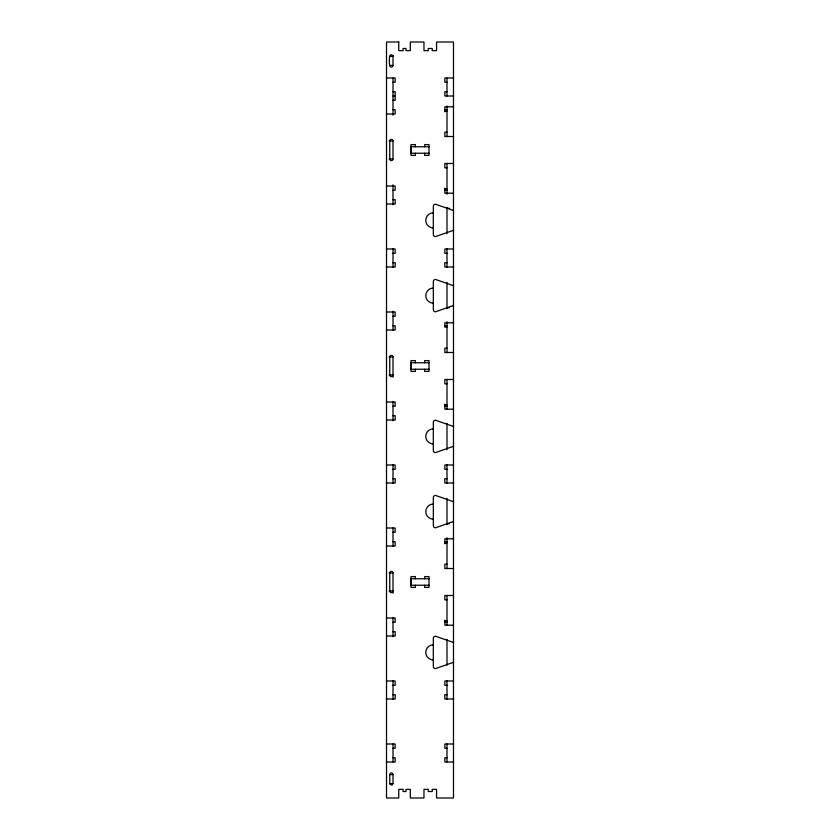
<?xml version="1.0" encoding="UTF-8"?>
<svg xmlns="http://www.w3.org/2000/svg" width="840" height="840" viewBox="0 0 840 840"><rect width="100%" height="100%" fill="white"/><g stroke="black" fill="none" stroke-linecap="round" stroke-linejoin="round"><path stroke-width="1.26" d="M389.76 56.396L393.005 56.396M393.005 56.133C388.332 50.305 389.245 64.407 389.76 65.404L393.005 65.404L393.005 55.325M386.516 78.005L395.157 78.005L395.157 82.32L393.005 82.32M453.485 78.005L444.843 78.005L444.843 82.32L446.995 82.32M393.005 91.675L395.157 91.675L395.157 100.317L393.005 100.317M446.995 91.675L444.843 91.675L444.843 96.002L453.485 96.002M393.005 96.002L395.157 96.002M453.485 106.796L444.843 106.796L444.843 111.836M393.005 109.683L395.157 109.683L395.157 113.998L386.516 113.998M444.843 109.683L446.995 109.683M444.843 111.121L446.995 111.121M446.995 132.185L444.843 132.185L444.843 136.5L453.485 136.5M389.109 141.005L393.005 141.005L393.005 159.002A1.617 1.617 0 0 1 391.377 160.619A1.617 1.617 0 0 1 389.76 159.002L389.76 141.005A1.617 1.617 0 0 1 391.377 139.377A1.617 1.617 0 0 1 393.005 141.005M428.999 146.759L411.002 146.759L411.002 153.237L428.999 153.237M389.109 159.002L393.005 159.002M453.485 163.496L444.843 163.496L444.843 167.822L446.995 167.822M386.516 185.997L395.157 185.997L395.157 190.323L393.005 190.323M444.843 188.885L446.995 188.885M444.843 190.323L446.995 190.323M453.485 193.2L444.843 193.2L444.843 188.16M393.005 199.678L395.157 199.678L395.157 204.005L386.516 204.005M446.995 208.32L449.589 208.32M386.516 248.997L395.157 248.997L395.157 253.323L393.005 253.323M453.485 248.997L444.843 248.997L444.843 253.323L446.995 253.323M393.005 262.678L395.157 262.678L395.157 267.005L386.516 267.005M446.995 262.678L444.843 262.678L444.843 267.005L453.485 267.005M446.995 307.681L449.589 307.681M386.516 311.997L395.157 311.997L395.157 316.323L393.005 316.323M453.485 322.802L444.843 322.802L444.843 327.117L446.995 327.117M393.005 325.679L395.157 325.679L395.157 330.005L386.516 330.005M444.843 325.679L446.995 325.679M446.995 348.18L444.843 348.18L444.843 352.495L453.485 352.495M389.109 357L393.005 357L393.005 377.16M428.999 362.764L411.002 362.764L411.002 369.243L428.999 369.243M389.109 374.997L393.005 374.997A1.617 1.617 0 0 1 391.377 376.625A1.617 1.617 0 0 1 389.76 374.997L389.76 357A1.617 1.617 0 0 1 391.377 355.383A1.617 1.617 0 0 1 393.005 357M453.485 379.502L444.843 379.502L444.843 383.817L446.995 383.817M386.516 402.003L395.157 402.003L395.157 406.319L393.005 406.319M444.843 404.88L446.995 404.88M444.843 406.319L446.995 406.319M453.485 409.195L444.843 409.195L444.843 404.156M393.005 415.685L395.157 415.685L395.157 420L386.516 420M386.516 465.003L395.157 465.003L395.157 469.319L393.005 469.319M453.485 465.003L444.843 465.003L444.843 469.319L446.995 469.319M393.005 478.685L395.157 478.685L395.157 483L386.516 483M446.995 478.685L444.843 478.685L444.843 483L453.485 483M446.995 523.677L449.589 523.677M386.516 528.003L395.157 528.003L395.157 532.319L393.005 532.319M453.485 538.797L444.843 538.797L444.843 543.837M393.005 541.684L395.157 541.684L395.157 546L386.516 546M444.843 541.684L446.995 541.684M444.843 543.123L446.995 543.123M446.995 564.175L444.843 564.175L444.843 568.501L453.485 568.501M389.109 572.996L393.005 572.996L393.005 593.155M428.999 578.76L411.002 578.76L411.002 585.239L428.999 585.239M389.109 591.003L393.005 591.003A1.617 1.617 0 0 1 391.377 592.62A1.617 1.617 0 0 1 389.76 591.003L389.76 572.996A1.617 1.617 0 0 1 391.377 571.379A1.617 1.617 0 0 1 393.005 572.996M453.485 595.497L444.843 595.497L444.843 599.823L446.995 599.823M386.516 617.999L395.157 617.999L395.157 622.325L393.005 622.325M444.843 620.875L446.995 620.875M444.843 622.325L446.995 622.325M453.485 625.202L444.843 625.202L444.843 620.162M393.005 631.68L395.157 631.68L395.157 635.996L386.516 635.996M386.516 680.999L395.157 680.999L395.157 685.325L393.005 685.325M453.485 680.999L444.843 680.999L444.843 685.325L446.995 685.325M393.005 694.68L395.157 694.68L395.157 698.996L386.516 698.996M446.995 694.68L444.843 694.68L444.843 698.996L453.485 698.996M386.516 743.999L395.157 743.999L395.157 748.325L393.005 748.325M453.485 743.999L444.843 743.999L444.843 748.325L446.995 748.325M393.005 757.68L395.157 757.68L395.157 761.996L386.516 761.996M446.995 757.68L444.843 757.68L444.843 761.996L453.485 761.996M389.76 774.596L393.005 774.596L393.005 783.867L391.976 785.127L389.792 784.13L389.76 774.596A1.617 1.617 0 0 1 391.377 772.978A1.617 1.617 0 0 1 393.005 774.596M389.76 783.605L393.005 783.605M446.995 78.005L446.995 96.002M446.995 105.945L446.995 136.678M446.995 163.317L446.995 194.261M446.995 207.375L446.995 233.615M446.995 248.819L446.995 267.183M446.995 282.377L446.995 308.627M446.995 321.741L446.995 352.685M446.995 379.323L446.995 409.195M446.995 423.381L446.995 449.62M446.995 464.825L446.995 483.179M446.995 498.382L446.995 524.622M446.995 537.747L446.995 568.68M446.995 595.319L446.995 625.202M446.995 639.376L446.995 665.165M446.995 680.82L446.995 699.185M446.995 743.999L446.995 761.996M424.694 146.759L424.694 144.596L429.019 144.596L429.019 155.4L424.694 155.4L424.694 153.237M424.694 362.764L424.694 360.602L429.019 360.602L429.019 371.395L424.694 371.395L424.694 369.243M424.694 578.76L424.694 576.597L429.019 576.597L429.019 587.401L424.694 587.401L424.694 585.239M415.338 146.759L415.338 144.596L411.012 144.596L411.012 155.4L415.338 155.4L415.338 153.237M415.338 362.764L415.338 360.602L411.012 360.602L411.012 371.395L415.338 371.395L415.338 369.243M415.338 578.76L415.338 576.597L411.012 576.597L411.012 587.401L415.338 587.401L415.338 585.239M393.005 78.005L393.005 115.112M393.005 184.884L393.005 204.75M393.005 248.819L393.005 267.183M393.005 311.168L393.005 330.089M393.005 401.909L393.005 420.756M393.005 464.825L393.005 483.179M393.005 528.003L393.005 546.095M393.005 617.904L393.005 636.751M393.005 680.82L393.005 699.185M393.005 743.999L393.005 761.996M393.005 65.404A1.617 1.617 0 0 1 391.377 67.022A1.617 1.617 0 0 1 389.76 65.404M453.485 521.63A2.163 2.163 0 0 0 452.865 521.724L435.477 527.803A2.163 2.163 0 0 1 433.325 525.641L433.325 497.564A2.163 2.163 0 0 1 435.477 495.401L452.865 501.491A2.163 2.163 0 0 0 453.485 501.575M433.325 519.162A7.56 7.56 0 0 1 425.765 511.602A7.56 7.56 0 0 1 433.325 504.042M453.485 446.418A2.163 2.163 0 0 0 452.865 446.513L435.477 452.592A2.163 2.163 0 0 1 433.325 450.44L433.325 422.352A2.163 2.163 0 0 1 435.477 420.2L452.865 426.279A2.163 2.163 0 0 0 453.485 426.374M433.325 443.961A7.56 7.56 0 0 1 425.765 436.401A7.56 7.56 0 0 1 433.325 428.841M453.485 662.424A2.163 2.163 0 0 0 452.865 662.508L435.477 668.598A2.163 2.163 0 0 1 433.325 666.435L433.325 638.358A2.163 2.163 0 0 1 435.477 636.195L452.865 642.285A2.173 2.173 0 0 0 453.485 642.369M433.325 659.957A7.56 7.56 0 0 1 425.765 652.397A7.56 7.56 0 0 1 433.325 644.837M453.485 305.634A2.173 2.173 0 0 0 452.865 305.718L435.477 311.808A2.163 2.163 0 0 1 433.325 309.645L433.325 281.568A2.163 2.163 0 0 1 435.477 279.405L452.865 285.485A2.163 2.163 0 0 0 453.485 285.579M433.325 303.167A7.56 7.56 0 0 1 425.765 295.606A7.56 7.56 0 0 1 433.325 288.046M453.485 230.422A2.173 2.173 0 0 0 452.865 230.517L435.477 236.597A2.163 2.163 0 0 1 433.325 234.434L433.325 206.357A2.163 2.163 0 0 1 435.477 204.194L452.865 210.284A2.163 2.163 0 0 0 453.485 210.368M433.325 227.955A7.56 7.56 0 0 1 425.765 220.395A7.56 7.56 0 0 1 433.325 212.835M398.758 42L386.516 42L386.516 798L398.758 798L398.758 789.359L403.084 789.359L403.084 791.522L405.993 791.522L405.993 789.359L410.308 789.359L410.308 798L423.959 798L423.959 789.359L428.284 789.359L428.284 791.522L432.243 791.522L432.243 789.359L436.558 789.359L436.558 798L453.485 798L453.485 42L436.558 42L436.558 50.642L432.243 50.642L432.243 48.479L428.284 48.479L428.284 50.642L423.959 50.642L423.959 42L410.308 42L410.308 50.642L405.993 50.642L405.993 48.479L403.084 48.479L403.084 50.642L398.758 50.642L398.758 42"/></g></svg>
